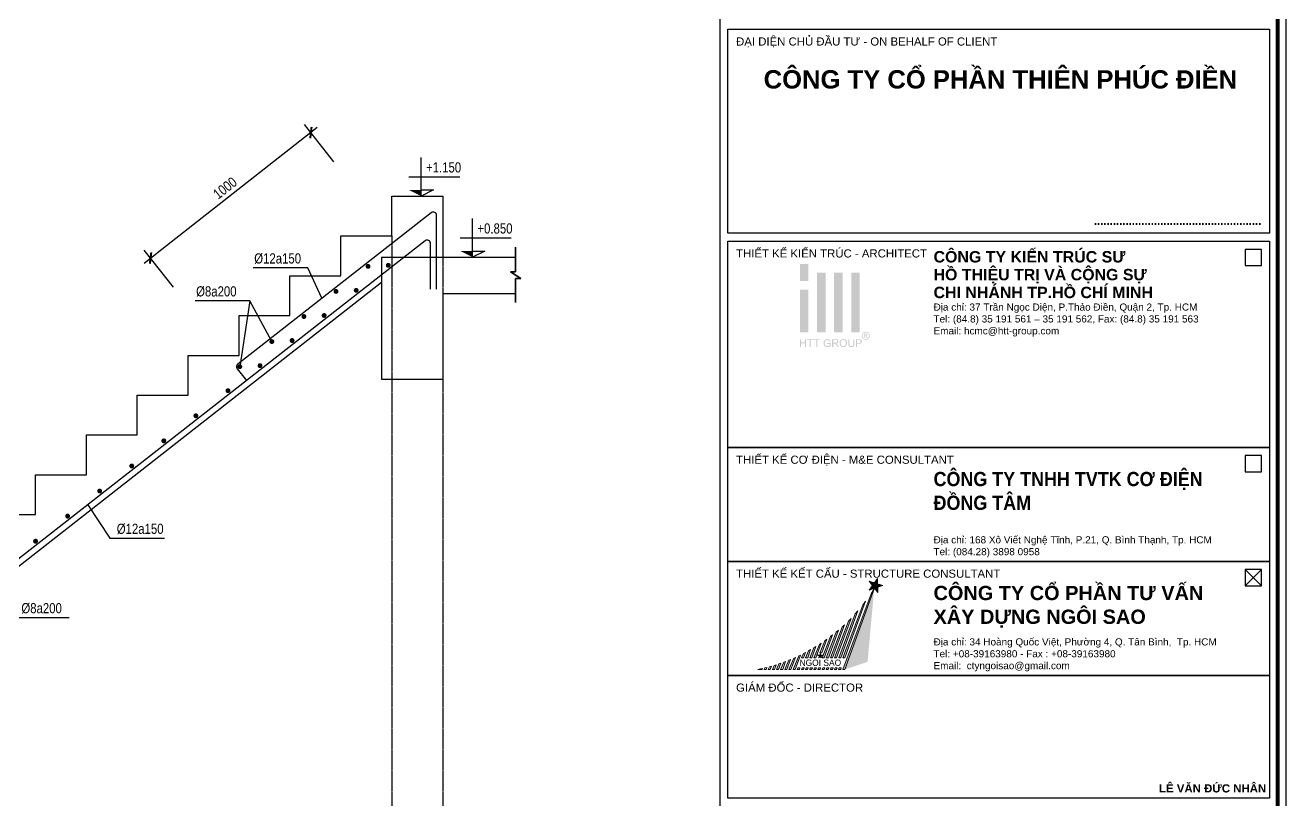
# Model space of a CAD drawing. Header units: millimetres. Extents: x 379264 to 1158416, y -283062 to 356890.
# Drawn here: x 1014050 to 1029530, y -19584 to -10068 of the extents above; entities that cross this region are included whole.
import ezdxf
from ezdxf.enums import TextEntityAlignment as Align

# ---------------------------------------------------------------- set-up
doc = ezdxf.new("R2010")
doc.units = ezdxf.units.MM
doc.linetypes.add('CENTER', pattern=[2, 1.25, -0.25, 0.25, -0.25])
doc.linetypes.add('HIDDEN', pattern=[9.525, 6.35, -3.175])
for name, color, linetype in [('01PM. TEXT A', 3, 'Continuous'), ('02PM. TEXT B', 4, 'Continuous'), ('03PM. TEXT C', 1, 'Continuous'), ('04PM. THIN', 7, 'Continuous'), ('05PM. FRAME', 4, 'Continuous'), ('08PM. SSS X', 6, 'Continuous'), ('11PM. DIM', 2, 'Continuous'), ('12PM. GRID', 8, 'CENTER'), ('BLOCK C - CHI TIET THANG 7 - 15T$0$Ky hieu Truc', 1, 'Continuous')]:
    doc.layers.add(name, color=color, linetype=linetype)
doc.layers.add('CHG_XX_Khung ten$0$A1 BORDER$0$DGIONG', color=7, linetype='Continuous', lineweight=13, true_color=0x29ffff)
doc.layers.add('CHG_XX_Khung ten$0$A1 BORDER$0$STICK', color=7, linetype='Continuous', lineweight=9, true_color=0xe60000)
doc.styles.add('[PMDC2013]STYLE', font='arial.ttf', dxfattribs={"width": 0.8})
doc.styles.add('BLOCK A - CHI TIET THANG 1$0$VNI-HelveC', font='VHELVCN_0.TTF')
doc.styles.add('BLOCK A - CHI TIET THANG 1$0$VNI-HelveCB', font='VHELVCB_0.TTF')
doc.styles.add('BLOCK C - CHI TIET THANG 7 - 15T$0$VNI-HelveC', font='VHELVCN_0.TTF')
doc.styles.add('CHG_XX_Khung ten$0$A1 BORDER$0$ARIAL', font='arial.ttf')
doc.styles.add('CHG_XX_Khung ten$0$A1 BORDER$0$Arial - Bold', font='arialbd.ttf', dxfattribs={"height": 2.5})
doc.styles.add('CHG_XX_Khung ten$0$A1 BORDER$0$Star-AvoBold', font='VAVOB_0.TTF')
doc.styles.add('CHG_XX_Khung ten$0$A1 BORDER$0$Title Block DD$0$ARIAL', font='arial.ttf')
doc.styles.add('CHG_XX_Khung ten$0$A1 BORDER$0$Title Block DD$0$Arial - Bold', font='arialbd.ttf', dxfattribs={"height": 2.5})
doc.styles.add('CHG_XX_Khung ten$0$Arial - Bold', font='arialbd.ttf')
doc.styles.add('CHG_XX_Khung ten$0$title block pccc$0$ARIAL', font='arial.ttf')
doc.dimstyles.new('20', dxfattribs={"dimtxt": 250, "dimasz": 200, "dimexe": 250, "dimexo": 0, "dimgap": 100, "dimtad": 1, "dimdec": 0, "dimlfac": 0.2, "dimzin": 0, "dimdsep": 46, "dimtxsty": '[PMDC2013]STYLE', "dimblk": 'TICK', "dimcen": 0, "dimdle": 300, "dimclrd": 2, "dimclre": 2, "dimclrt": 4, "dimadec": 0, "dimazin": 0, "dimtfac": 0.004, "dimtdec": 0, "dimtix": 1, "dimtmove": 2, "dimatfit": 3, "dimldrblk": 'TICK', "dimfxl": 1, "dimtvp": 0.8, "dimtolj": 1, "dimtzin": 0, "dimarcsym": 0})

# ---------------------------------------------------------------- blocks, each defined once
blk = doc.blocks.new('CHG_XX_Khung ten$0$A1 BORDER$0$HTT-Logo')
at = {"true_color": 0x134fb3}
h = blk.add_hatch(color=154, dxfattribs=at)
h.paths.add_polyline_path([(3, 29.1), (0, 29.1), (0, 23.1), (3, 23.1)])
h.paths.add_polyline_path([(3, 20.1), (0, 20.1), (0, 5.1), (3, 5.1)])
h.paths.add_polyline_path([(9, 26.1), (6, 26.1), (6, 5.1), (9, 5.1)])
h.paths.add_polyline_path([(15, 26.1), (12, 26.1), (12, 5.1), (15, 5.1)])
h.paths.add_polyline_path([(21, 26.1), (18, 26.1), (18, 5.1), (21, 5.1)])
h.paths.add_polyline_path([(2.12, 2.7), (1.76, 2.7), (1.76, 1.59), (0.36, 1.59), (0.36, 2.7), (0, 2.7), (0, 0), (0.36, 0), (0.36, 1.27), (1.76, 1.27), (1.76, 0), (2.12, 0)])
h.paths.add_polyline_path([(4.65, 2.7), (2.51, 2.7), (2.51, 2.38), (3.4, 2.38), (3.4, 0), (3.76, 0), (3.76, 2.38), (4.65, 2.38)])
h.paths.add_polyline_path([(6.95, 2.7), (4.81, 2.7), (4.81, 2.38), (5.7, 2.38), (5.7, 0), (6.06, 0), (6.06, 2.38), (6.95, 2.38)])
h.paths.add_polyline_path([(8.64, 1.36), (8.64, 1.41), (8.66, 1.58), (8.69, 1.75), (8.75, 1.9), (8.81, 2.03), (8.92, 2.17), (9.05, 2.28), (9.2, 2.37), (9.29, 2.39), (9.45, 2.43), (9.65, 2.44), (9.84, 2.42), (10, 2.37), (10.14, 2.29), (10.26, 2.18), (10.34, 2.03), (10.41, 1.86), (10.73, 1.95), (10.68, 2.11), (10.61, 2.26), (10.53, 2.39), (10.45, 2.47), (10.31, 2.57), (10.16, 2.65), (10.13, 2.66), (9.97, 2.71), (9.8, 2.74), (9.63, 2.75), (9.55, 2.74), (9.38, 2.73), (9.21, 2.7), (9.06, 2.65), (8.91, 2.58), (8.88, 2.56), (8.75, 2.47), (8.63, 2.36), (8.53, 2.23), (8.44, 2.07), (8.41, 1.99), (8.35, 1.84), (8.31, 1.68), (8.28, 1.51), (8.27, 1.34), (8.28, 1.26), (8.29, 1.09), (8.32, 0.92), (8.38, 0.77), (8.44, 0.62), (8.46, 0.58), (8.55, 0.44), (8.66, 0.32), (8.79, 0.21), (8.93, 0.12), (9, 0.09), (9.15, 0.03), (9.31, -0.01), (9.48, -0.04), (9.65, -0.05), (9.73, -0.04), (9.9, -0.03), (10.07, 0.01), (10.23, 0.06), (10.34, 0.11), (10.48, 0.18), (10.63, 0.27), (10.77, 0.38), (10.77, 1.38), (9.63, 1.38), (9.63, 1.06), (10.42, 1.06), (10.42, 0.56), (10.39, 0.53), (10.26, 0.45), (10.09, 0.37), (9.96, 0.32), (9.8, 0.29), (9.63, 0.28), (9.62, 0.28), (9.45, 0.29), (9.28, 0.33), (9.12, 0.4), (8.97, 0.49), (8.86, 0.61), (8.77, 0.75), (8.73, 0.85), (8.68, 1), (8.65, 1.17)])
h.paths.add_polyline_path([(13.16, 1.39), (13.28, 1.48), (13.3, 1.51), (13.39, 1.64), (13.44, 1.79), (13.46, 1.96), (13.46, 2.06), (13.42, 2.22), (13.35, 2.37), (13.31, 2.43), (13.19, 2.55), (13.05, 2.63), (13.01, 2.64), (12.87, 2.67), (12.7, 2.69), (12.5, 2.7), (11.3, 2.7), (11.3, 0), (11.66, 0), (11.66, 1.2), (12.07, 1.2), (12.11, 1.2), (12.28, 1.19), (12.44, 1.11), (12.49, 1.07), (12.62, 0.93), (12.67, 0.86), (12.77, 0.73), (12.88, 0.56), (13.23, 0), (13.68, 0), (13.21, 0.73), (13.13, 0.85), (13.03, 0.98), (12.92, 1.09), (12.86, 1.14), (12.7, 1.23), (12.86, 1.26), (13.03, 1.31)])
h.paths.add_polyline_path([(11.66, 1.51), (11.66, 2.4), (12.51, 2.4), (12.67, 2.39), (12.83, 2.35), (12.97, 2.27), (13.06, 2.13), (13.09, 1.96), (13.08, 1.87), (13.02, 1.72), (12.96, 1.64), (12.8, 1.55), (12.62, 1.52), (12.43, 1.51)], flags=16)
h.paths.add_polyline_path([(16.49, 1.43), (16.48, 1.6), (16.44, 1.77), (16.4, 1.92), (16.34, 2.07), (16.33, 2.09), (16.24, 2.23), (16.14, 2.36), (16.02, 2.47), (15.88, 2.57), (15.85, 2.59), (15.7, 2.66), (15.54, 2.71), (15.38, 2.74), (15.2, 2.75), (15.15, 2.75), (14.98, 2.73), (14.82, 2.7), (14.66, 2.64), (14.52, 2.57), (14.39, 2.48), (14.27, 2.37), (14.18, 2.26), (14.1, 2.14), (14.03, 2), (13.98, 1.84), (13.94, 1.68), (13.92, 1.5), (13.91, 1.31), (13.91, 1.29), (13.92, 1.12), (13.95, 0.96), (14, 0.8), (14.07, 0.64), (14.07, 0.62), (14.16, 0.48), (14.26, 0.35), (14.38, 0.23), (14.52, 0.14), (14.56, 0.12), (14.71, 0.04), (14.86, -0.01), (15.03, -0.04), (15.2, -0.05), (15.21, -0.05), (15.38, -0.03), (15.55, 0), (15.7, 0.05), (15.86, 0.12), (15.87, 0.13), (16.01, 0.22), (16.13, 0.33), (16.24, 0.46), (16.33, 0.61), (16.36, 0.69), (16.42, 0.84), (16.46, 1), (16.48, 1.17), (16.49, 1.35)])
h.paths.add_polyline_path([(14.28, 1.45), (14.3, 1.64), (14.34, 1.81), (14.4, 1.95), (14.47, 2.08), (14.57, 2.2), (14.73, 2.32), (14.88, 2.38), (15.04, 2.43), (15.21, 2.44), (15.38, 2.42), (15.54, 2.38), (15.69, 2.31), (15.82, 2.2), (15.93, 2.07), (16.01, 1.93), (16.04, 1.85), (16.09, 1.7), (16.12, 1.53), (16.12, 1.32), (16.11, 1.12), (16.08, 0.95), (16.03, 0.79), (15.96, 0.66), (15.86, 0.54), (15.8, 0.48), (15.67, 0.38), (15.53, 0.32), (15.37, 0.27), (15.2, 0.26), (15.12, 0.26), (14.95, 0.29), (14.8, 0.35), (14.67, 0.43), (14.54, 0.54), (14.45, 0.66), (14.37, 0.8), (14.32, 0.95), (14.29, 1.12), (14.28, 1.31)], flags=16)
h.paths.add_polyline_path([(17.31, 2.7), (16.96, 2.7), (16.96, 1.12), (16.96, 0.93), (16.98, 0.75), (17.02, 0.6), (17.06, 0.46), (17.07, 0.44), (17.15, 0.3), (17.27, 0.18), (17.4, 0.08), (17.51, 0.03), (17.67, -0.01), (17.84, -0.04), (18.02, -0.05), (18.2, -0.04), (18.37, -0.01), (18.52, 0.04), (18.66, 0.1), (18.68, 0.12), (18.81, 0.22), (18.91, 0.35), (18.99, 0.49), (19.02, 0.61), (19.06, 0.76), (19.07, 0.94), (19.08, 1.14), (19.08, 2.7), (18.72, 2.7), (18.72, 1.14), (18.72, 1.06), (18.71, 0.86), (18.68, 0.69), (18.62, 0.55), (18.55, 0.45), (18.49, 0.4), (18.36, 0.33), (18.19, 0.29), (17.99, 0.28), (17.92, 0.28), (17.75, 0.31), (17.6, 0.37), (17.46, 0.48), (17.38, 0.63), (17.34, 0.77), (17.32, 0.94), (17.31, 1.14)])
h.paths.add_polyline_path([(21.42, 1.25), (21.52, 1.34), (21.6, 1.45), (21.67, 1.59), (21.72, 1.75), (21.73, 1.92), (21.73, 1.97), (21.71, 2.13), (21.65, 2.29), (21.56, 2.44), (21.44, 2.55), (21.42, 2.56), (21.27, 2.63), (21.1, 2.67), (21.05, 2.68), (20.89, 2.7), (20.69, 2.7), (19.67, 2.7), (19.67, 0), (20.03, 0), (20.03, 1.1), (20.72, 1.1), (20.76, 1.1), (20.96, 1.11), (21.14, 1.14), (21.29, 1.19)])
h.paths.add_polyline_path([(20.03, 1.42), (20.03, 2.38), (20.72, 2.38), (20.93, 2.37), (21.06, 2.36), (21.16, 2.31), (21.28, 2.2), (21.34, 2.08), (21.37, 1.91), (21.36, 1.82), (21.31, 1.67), (21.22, 1.54), (21.09, 1.47), (20.93, 1.43), (20.73, 1.42)], flags=16)
h.paths.add_polyline_path([(23.87, 2.76), (24.01, 2.85), (24.13, 2.96), (24.24, 3.09), (24.33, 3.24), (24.35, 3.28), (24.42, 3.44), (24.47, 3.6), (24.5, 3.76), (24.51, 3.93), (24.51, 3.98), (24.49, 4.15), (24.46, 4.31), (24.4, 4.47), (24.33, 4.62), (24.29, 4.69), (24.19, 4.82), (24.08, 4.94), (23.95, 5.05), (23.81, 5.14), (23.77, 5.16), (23.61, 5.23), (23.45, 5.28), (23.29, 5.31), (23.12, 5.32), (23.08, 5.31), (22.92, 5.3), (22.76, 5.27), (22.6, 5.21), (22.44, 5.14), (22.38, 5.1), (22.24, 5.01), (22.12, 4.89), (22.01, 4.77), (21.92, 4.62), (21.89, 4.57), (21.82, 4.41), (21.77, 4.25), (21.74, 4.09), (21.73, 3.93), (21.73, 3.87), (21.75, 3.71), (21.79, 3.55), (21.84, 3.39), (21.92, 3.24), (21.95, 3.18), (22.05, 3.04), (22.16, 2.92), (22.29, 2.81), (22.43, 2.72), (22.48, 2.7), (22.64, 2.63), (22.79, 2.58), (22.96, 2.55), (23.12, 2.54), (23.18, 2.54), (23.34, 2.55), (23.5, 2.59), (23.66, 2.65), (23.82, 2.72)])
h.paths.add_polyline_path([(22.55, 2.92), (22.45, 2.98), (22.32, 3.09), (22.21, 3.21), (22.12, 3.35), (22.07, 3.44), (22.01, 3.6), (21.98, 3.76), (21.96, 3.93), (21.97, 4.03), (22, 4.19), (22.05, 4.35), (22.12, 4.51), (22.18, 4.61), (22.29, 4.73), (22.41, 4.85), (22.56, 4.94), (22.64, 4.98), (22.8, 5.04), (22.96, 5.07), (23.12, 5.09), (23.21, 5.08), (23.37, 5.06), (23.53, 5.01), (23.69, 4.94), (23.79, 4.88), (23.92, 4.77), (24.03, 4.65), (24.13, 4.51), (24.17, 4.41), (24.23, 4.25), (24.27, 4.09), (24.28, 3.93), (24.28, 3.83), (24.25, 3.67), (24.2, 3.51), (24.13, 3.35), (24.07, 3.25), (23.96, 3.13), (23.84, 3.01), (23.7, 2.92), (23.61, 2.87), (23.45, 2.81), (23.29, 2.78), (23.12, 2.77), (23.02, 2.77), (22.86, 2.8), (22.7, 2.85)], flags=16)
h.paths.add_polyline_path([(22.51, 3.16), (22.51, 4.65), (23.03, 4.65), (23.23, 4.64), (23.4, 4.62), (23.55, 4.52), (23.6, 4.47), (23.66, 4.31), (23.67, 4.25), (23.64, 4.09), (23.55, 3.96), (23.42, 3.87), (23.24, 3.82), (23.37, 3.75), (23.46, 3.64), (23.57, 3.47), (23.77, 3.16), (23.47, 3.16), (23.34, 3.39), (23.23, 3.58), (23.14, 3.7), (23.09, 3.74), (22.94, 3.79), (22.9, 3.79), (22.76, 3.79), (22.76, 3.16)], flags=0)
h.paths.add_polyline_path([(22.76, 4), (22.76, 4.45), (23.03, 4.45), (23.13, 4.45), (23.27, 4.42), (23.37, 4.35), (23.41, 4.21), (23.33, 4.06), (23.24, 4.02), (23.05, 4)], flags=0)
blk = doc.blocks.new('CHG_XX_Khung ten')
at = {"layer": 'CHG_XX_Khung ten$0$A1 BORDER$0$DGIONG'}
h = blk.add_hatch(color=256, dxfattribs=at)
h.paths.add_polyline_path([(724.94, 283.19), (724.15, 281.97), (717.19, 263.38), (717.7, 263.38)])
h.paths.add_polyline_path([(722.81, 280.17), (722.1, 279.22), (717.21, 266.21), (717.72, 266.21)], flags=17)
h.paths.add_polyline_path([(720.93, 277.8), (720.27, 277.04), (716.19, 266.22), (716.7, 266.22)])
h.paths.add_polyline_path([(719.23, 275.93), (718.6, 275.29), (715.18, 266.22), (715.69, 266.22)])
h.paths.add_polyline_path([(717.65, 274.38), (717.03, 273.81), (714.16, 266.22), (714.67, 266.22)])
h.paths.add_polyline_path([(716.14, 273.03), (715.61, 272.59), (713.15, 266.22), (713.66, 266.22)])
h.paths.add_polyline_path([(714.69, 271.86), (714.17, 271.45), (712.13, 266.23), (712.64, 266.23)])
h.paths.add_polyline_path([(713.29, 270.81), (712.76, 270.43), (711.57, 267.46), (712.07, 267.47)])
h.paths.add_polyline_path([(710.1, 266.23), (710.61, 266.24), (711.93, 269.87), (711.48, 269.56)])
h.paths.add_polyline_path([(710.61, 269.02), (710.13, 268.73), (709.08, 266.24), (709.59, 266.24)])
h.paths.add_polyline_path([(709.31, 268.26), (708.82, 267.97), (708.07, 266.24), (708.58, 266.24)])
h.paths.add_polyline_path([(708.04, 267.56), (707.54, 267.3), (707.05, 266.25), (707.56, 266.25)])
h.paths.add_polyline_path([(716.84, 263.8), (716.33, 263.8), (716.18, 263.38), (716.69, 263.38)])
h.paths.add_polyline_path([(715.67, 263.39), (715.82, 263.8), (715.32, 263.8), (715.16, 263.39)])
h.paths.add_polyline_path([(714.15, 263.39), (714.65, 263.39), (714.8, 263.8), (714.3, 263.8)])
h.paths.add_polyline_path([(713.13, 263.39), (713.64, 263.4), (713.79, 263.81), (713.28, 263.81)])
h.paths.add_polyline_path([(712.77, 263.81), (712.27, 263.81), (712.11, 263.39), (712.62, 263.4)])
h.paths.add_polyline_path([(711.25, 263.81), (711.1, 263.4), (711.61, 263.4), (711.76, 263.81)])
h.paths.add_polyline_path([(710.59, 263.4), (710.74, 263.82), (710.24, 263.82), (710.08, 263.4)])
h.paths.add_polyline_path([(709.73, 263.82), (709.22, 263.82), (709.07, 263.41), (709.57, 263.41)])
h.paths.add_polyline_path([(708.71, 263.82), (708.21, 263.82), (708.05, 263.41), (708.56, 263.41)])
h.paths.add_polyline_path([(707.54, 263.41), (707.69, 263.83), (707.19, 263.83), (707.03, 263.41)])
h.paths.add_polyline_path([(706.68, 263.83), (706.17, 263.83), (706.02, 263.42), (706.53, 263.42)])
h.paths.add_polyline_path([(705, 263.42), (705.51, 263.42), (706.79, 266.93), (706.4, 266.74)])
h.paths.add_polyline_path([(703.97, 263.37), (704.48, 263.37), (705.57, 266.36), (705.14, 266.17)])
h.paths.add_polyline_path([(704.36, 265.84), (703.91, 265.65), (702.96, 263.38), (703.46, 263.38)])
h.paths.add_polyline_path([(703.17, 265.37), (702.69, 265.19), (701.94, 263.38), (702.45, 263.38)])
h.paths.add_polyline_path([(702, 264.94), (701.5, 264.77), (700.92, 263.38), (701.43, 263.38)])
h.paths.add_polyline_path([(700.84, 264.56), (700.33, 264.4), (699.91, 263.39), (700.42, 263.39)])
h.paths.add_polyline_path([(699.7, 264.21), (699.18, 264.06), (698.89, 263.39), (699.4, 263.39)])
h.paths.add_polyline_path([(698.57, 263.9), (698.04, 263.77), (697.87, 263.38), (698.38, 263.39)])
h.paths.add_polyline_path([(697.37, 263.39), (697.45, 263.63), (696.91, 263.51), (696.35, 263.38)])
blk.add_hatch(color=256, dxfattribs=at).paths.add_polyline_path([(724.92, 283.21), (717.68, 263.38), (723.28, 265.27)])
at = {"layer": 'CHG_XX_Khung ten$0$A1 BORDER$0$STICK'}
for points in [[(723.71, 282.88), (725.74, 285.75), (725.8, 282.26), (723.67, 285.06), (727.02, 284.03)], [(725.76, 284.41), (724.96, 284.66), (724.49, 283.98), (724.99, 283.32), (725.77, 283.6)], [(711.25, 266.22), (711.64, 267.39), (712.01, 266.22), (711.02, 266.95), (712.24, 266.93)], [(711.87, 266.67), (711.78, 266.94), (711.49, 266.94), (711.4, 266.67), (711.63, 266.5)]]:
    blk.add_hatch(color=256, dxfattribs=at).paths.add_polyline_path(points)
for p, q in [((687, 577), (687, 17)), ((816, 283.93), (820, 287.93)), ((820, 283.93), (816, 287.93))]:
    blk.add_line(p, q)
for points in [[(15, 579), (826, 579), (826, 15), (15, 15)], [(816, 362.62), (820, 362.62), (820, 366.62), (816, 366.62)], [(816, 311.93), (820, 311.93), (820, 315.93), (816, 315.93)], [(816, 283.93), (820, 283.93), (820, 287.93), (816, 287.93)]]:
    blk.add_lwpolyline(points, close=True)
at = {"color": 4, "linetype": 'Continuous', "const_width": 1}
blk.add_lwpolyline([(17, 577), (824, 577), (824, 17), (17, 17)], close=True, dxfattribs=at)
at = {"linetype": 'Continuous'}
for points in [[(689, 368.62), (822, 368.62), (822, 317.93), (689, 317.93)], [(689, 317.93), (822, 317.93), (822, 289.93), (689, 289.93)], [(689, 289.93), (822, 289.93), (822, 261.93), (689, 261.93)]]:
    blk.add_lwpolyline(points, close=True, dxfattribs=at)
at = {"color": 9, "linetype": 'Continuous'}
blk.add_lwpolyline([(689, 261.93), (822, 261.93), (822, 231.73), (689, 231.73)], close=True, dxfattribs=at)
at = {"layer": 'CHG_XX_Khung ten$0$A1 BORDER$0$DGIONG'}
for points in [[(724.94, 283.19), (717.7, 263.38), (717.19, 263.38), (724.15, 281.97), (724.94, 283.19)], [(722.81, 280.17), (717.72, 266.21), (717.21, 266.21), (722.1, 279.22), (722.81, 280.17)], [(719.23, 275.93), (715.69, 266.22), (715.18, 266.22), (718.6, 275.29), (719.23, 275.93)], [(720.93, 277.8), (716.7, 266.22), (716.19, 266.22), (720.27, 277.04), (720.93, 277.8)], [(716.14, 273.03), (713.66, 266.22), (713.15, 266.22), (715.61, 272.59), (716.14, 273.03)], [(717.65, 274.38), (714.67, 266.22), (714.16, 266.22), (717.03, 273.81), (717.65, 274.38)], [(711.93, 269.87), (710.61, 266.24), (710.1, 266.23), (711.48, 269.56), (711.93, 269.87)], [(713.29, 270.81), (712.07, 267.47), (711.57, 267.46), (712.76, 270.43), (713.29, 270.81)], [(714.69, 271.86), (712.64, 266.23), (712.13, 266.23), (714.17, 271.45), (714.69, 271.86)], [(705.57, 266.36), (704.48, 263.37), (703.97, 263.37), (705.14, 266.17), (705.57, 266.36)], [(706.79, 266.93), (705.51, 263.42), (705, 263.42), (706.4, 266.74), (706.79, 266.93)], [(708.04, 267.56), (707.56, 266.25), (707.05, 266.25), (707.54, 267.3), (708.04, 267.56)], [(709.31, 268.26), (708.58, 266.24), (708.07, 266.24), (708.82, 267.97), (709.31, 268.26)], [(710.61, 269.02), (709.59, 266.24), (709.08, 266.24), (710.13, 268.73), (710.61, 269.02)], [(697.45, 263.63), (697.37, 263.39), (696.35, 263.38), (696.91, 263.51), (697.45, 263.63)], [(698.57, 263.9), (698.38, 263.39), (697.87, 263.38), (698.04, 263.77), (698.57, 263.9)], [(699.7, 264.21), (699.4, 263.39), (698.89, 263.39), (699.18, 264.06), (699.7, 264.21)], [(700.84, 264.56), (700.42, 263.39), (699.91, 263.39), (700.33, 264.4), (700.84, 264.56)], [(702, 264.94), (701.43, 263.38), (700.92, 263.38), (701.5, 264.77), (702, 264.94)], [(703.17, 265.37), (702.45, 263.38), (701.94, 263.38), (702.69, 265.19), (703.17, 265.37)], [(704.36, 265.84), (703.46, 263.38), (702.96, 263.38), (703.91, 265.65), (704.36, 265.84)]]:
    blk.add_lwpolyline(points, dxfattribs=at)
for points in [[(706.53, 263.42), (706.68, 263.83), (706.17, 263.83), (706.02, 263.42)], [(707.54, 263.41), (707.69, 263.83), (707.19, 263.83), (707.03, 263.41)], [(708.56, 263.41), (708.71, 263.82), (708.21, 263.82), (708.05, 263.41)], [(709.57, 263.41), (709.73, 263.82), (709.22, 263.82), (709.07, 263.41)], [(710.59, 263.4), (710.74, 263.82), (710.24, 263.82), (710.08, 263.4)], [(711.61, 263.4), (711.76, 263.81), (711.25, 263.81), (711.1, 263.4)], [(712.62, 263.4), (712.77, 263.81), (712.27, 263.81), (712.11, 263.39)], [(713.64, 263.4), (713.79, 263.81), (713.28, 263.81), (713.13, 263.39)], [(714.65, 263.39), (714.8, 263.8), (714.3, 263.8), (714.15, 263.39)], [(715.67, 263.39), (715.82, 263.8), (715.32, 263.8), (715.16, 263.39)], [(716.69, 263.38), (716.84, 263.8), (716.33, 263.8), (716.18, 263.38)]]:
    blk.add_lwpolyline(points, close=True, dxfattribs=at)
at = {"layer": 'CHG_XX_Khung ten$0$A1 BORDER$0$STICK'}
for p, q in [((723.67, 285.06), (727.02, 284.03)), ((725.8, 282.26), (723.67, 285.06)), ((723.71, 282.88), (725.74, 285.75)), ((725.74, 285.75), (725.8, 282.26)), ((727.02, 284.03), (723.71, 282.88)), ((711.02, 266.95), (712.24, 266.93)), ((712.01, 266.22), (711.02, 266.95)), ((712.24, 266.93), (711.25, 266.22)), ((711.64, 267.39), (712.01, 266.22))]:
    blk.add_line(p, q, dxfattribs=at)
at = {"xscale": 0.7, "yscale": 0.7, "zscale": 0.7}
blk.add_blockref('CHG_XX_Khung ten$0$A1 BORDER$0$HTT-Logo', (706.68, 342.64), dxfattribs=at)
for s, style, p in [('ĐẠI DIỆN CHỦ ĐẦU TƯ - ON BEHALF OF CLIENT ', 'CHG_XX_Khung ten$0$A1 BORDER$0$Title Block DD$0$ARIAL', (691, 417.69)), ('THIẾT KẾ KIẾN TRÚC - ARCHITECT', 'CHG_XX_Khung ten$0$A1 BORDER$0$ARIAL', (691, 365.62)), ('THIẾT KẾ CƠ ĐIỆN - M&E CONSULTANT', 'CHG_XX_Khung ten$0$A1 BORDER$0$ARIAL', (691, 314.93)), ('THIẾT KẾ KẾT CẤU - STRUCTURE CONSULTANT', 'CHG_XX_Khung ten$0$A1 BORDER$0$ARIAL', (691, 286.93)), ('GIÁM ĐỐC - DIRECTOR', 'CHG_XX_Khung ten$0$title block pccc$0$ARIAL', (691, 258.93))]:
    blk.add_text(s, height=2, dxfattribs=dict(style=style)).set_placement(p, align=Align.MIDDLE_LEFT)
for s, height, style, p in [('.....................................................', 2, 'CHG_XX_Khung ten$0$A1 BORDER$0$Title Block DD$0$Arial - Bold', (820, 373.62)), ('LÊ VĂN ĐỨC NHÂN', 2.0073, 'CHG_XX_Khung ten$0$Arial - Bold', (821.19, 234.17))]:
    blk.add_text(s, height=height, dxfattribs=dict(style=style)).set_placement(p, align=Align.MIDDLE_RIGHT)
at = {"ltscale": 10, "insert": (739.49, 366.19), "char_height": 2.8, "width": 76.248, "attachment_point": 1, "line_spacing_factor": 0.938532, "style": 'CHG_XX_Khung ten$0$A1 BORDER$0$Arial - Bold'}
blk.add_mtext('CÔNG TY KIẾN TRÚC SƯ\\PHỒ THIỆU TRỊ VÀ CỘNG SỰ\\PCHI NHÁNH TP.HỒ CHÍ MINH', dxfattribs=at)
at = {"ltscale": 10}
for s, insert, char_height, width, attachment_point, style in [('Địa chỉ: 37 Trần Ngọc Diện, P.Thảo Điền, Quận 2, Tp. HCM\\PTel: (84.8) 35 191 561 – 35 191 562, Fax: (84.8) 35 191 563\\PEmail: hcmc@htt-group.com', (739.49, 345.2), 1.75, 83.001, 7, 'CHG_XX_Khung ten$0$A1 BORDER$0$ARIAL'), ('{\\W0.9;CÔNG TY TNHH TVTK CƠ ĐIỆN \\PĐỒNG TÂM}', (739.49, 311.93), 3.5, 76.248, 1, 'CHG_XX_Khung ten$0$A1 BORDER$0$Arial - Bold'), ('\\pt8.75;Địa chỉ: 168 Xô Viết Nghệ Tĩnh, P.21, Q. Bình Thạnh, Tp. HCM \\P\\ptz;Tel: (084.28) 3898 0958', (739.49, 290.93), 1.75, 83.001, 7, 'CHG_XX_Khung ten$0$A1 BORDER$0$ARIAL'), ('CÔNG TY CỔ PHẦN TƯ VẤN \\PXÂY DỰNG NGÔI SAO', (739.49, 283.93), 3.5, 76.248, 1, 'CHG_XX_Khung ten$0$A1 BORDER$0$Arial - Bold'), ('Địa chỉ: 34 Hoàng Quốc Việt, Phường 4, Q. Tân Bình,  Tp. HCM\\PTel: +08-39163980 - Fax : +08-39163980 \\PEmail:  ctyngoisao@gmail.com', (739.49, 262.93), 1.75, 83.001, 7, 'CHG_XX_Khung ten$0$A1 BORDER$0$ARIAL')]:
    blk.add_mtext(s, dxfattribs=dict(at, insert=insert, char_height=char_height, width=width, attachment_point=attachment_point, style=style))
at = {"layer": 'CHG_XX_Khung ten$0$A1 BORDER$0$STICK', "style": 'CHG_XX_Khung ten$0$A1 BORDER$0$Star-AvoBold', "width": 1}
blk.add_text('NGOI SAO', height=1.547, dxfattribs=at).set_placement((706.57, 264.27))
at = {"ltscale": 10, "insert": (755.91, 410.64), "char_height": 4.5, "width": 121.2929, "attachment_point": 2, "style": 'CHG_XX_Khung ten$0$A1 BORDER$0$Title Block DD$0$Arial - Bold', "bg_fill": 2}
blk.add_mtext('CÔNG TY CỔ PHẦN THIÊN PHÚC ĐIỀN', dxfattribs=at)
at = {"linetype": 'Continuous'}
blk.add_lwpolyline([(689, 420.69), (822, 420.69), (822, 370.62), (689, 370.62)], close=True, dxfattribs=at)
blk = doc.blocks.new('TICK')
at = {"color": 0, "linetype": 'ByBlock'}
blk.add_line((1, 0), (-1, 0), dxfattribs=at)
at = {"color": 7, "linetype": 'ByBlock', "const_width": 0.25}
blk.add_lwpolyline([(-0.5, -0.5), (0.5, 0.5)], dxfattribs=at)
blk = doc.blocks.new('*D1107')
at = {"layer": '11PM. DIM', "color": 2, "lineweight": -2, "ltscale": 0.3, "transparency": 16777216}
for p, q in [((-8125, 915), (-8125, -250)), ((9375, 915), (9375, -250)), ((-7925, 0), (9175, 0))]:
    blk.add_line(p, q, dxfattribs=at)
at = {"layer": 'Defpoints', "color": 0, "ltscale": 0.3, "transparency": 16777216}
for p in [(-8125, 915), (9375, 915), (9375, 0)]:
    blk.add_point(p, dxfattribs=at)
at = {"layer": '11PM. DIM', "color": 2, "lineweight": -2, "ltscale": 0.3, "transparency": 16777216, "xscale": 200, "yscale": 200, "zscale": 200, "rotation": 180}
blk.add_blockref('TICK', (-8125, 0), dxfattribs=at)
at = {"layer": '11PM. DIM', "color": 2, "lineweight": -2, "ltscale": 0.3, "transparency": 16777216, "xscale": 200, "yscale": 200, "zscale": 200}
blk.add_blockref('TICK', (9375, 0), dxfattribs=at)
at = {"layer": '11PM. DIM', "color": 4, "ltscale": 0.3, "transparency": 16777216, "insert": (625, 228), "char_height": 250, "attachment_point": 5, "style": '[PMDC2013]STYLE'}
blk.add_mtext('\\A1;250 x 14 = 3500', dxfattribs=at)
blk = doc.blocks.new('*D1108')
at = {"layer": '11PM. DIM', "color": 2, "lineweight": -2, "ltscale": 0.3, "transparency": 16777216}
for p, q in [((-14125, 915), (-14125, -250)), ((-8125, 915), (-8125, -250)), ((-8325, 0), (-13925, 0))]:
    blk.add_line(p, q, dxfattribs=at)
at = {"layer": 'Defpoints', "color": 0, "ltscale": 0.3, "transparency": 16777216}
for p in [(-14125, 915), (-8125, 915), (-14125, 0)]:
    blk.add_point(p, dxfattribs=at)
at = {"layer": '11PM. DIM', "color": 2, "lineweight": -2, "ltscale": 0.3, "transparency": 16777216, "xscale": 200, "yscale": 200, "zscale": 200, "rotation": 180}
blk.add_blockref('TICK', (-14125, 0), dxfattribs=at)
at = {"layer": '11PM. DIM', "color": 2, "lineweight": -2, "ltscale": 0.3, "transparency": 16777216, "xscale": 200, "yscale": 200, "zscale": 200}
blk.add_blockref('TICK', (-8125, 0), dxfattribs=at)
at = {"layer": '11PM. DIM', "color": 4, "ltscale": 0.3, "transparency": 16777216, "insert": (-11125, 228), "char_height": 250, "attachment_point": 5, "style": '[PMDC2013]STYLE'}
blk.add_mtext('\\A1;1200', dxfattribs=at)
blk = doc.blocks.new('*D1109')
at = {"layer": '11PM. DIM', "color": 2, "lineweight": -2, "ltscale": 0.3, "transparency": 16777216}
for p, q in [((-5610, 7401), (-6328, 8318)), ((-6332, 7998), (-9954, 5163)), ((-9548, 4319), (-10266, 5237))]:
    blk.add_line(p, q, dxfattribs=at)
at = {"layer": 'Defpoints', "color": 0, "ltscale": 0.3, "transparency": 16777216}
for p in [(-5610, 7401), (-10112, 5040), (-9548, 4319)]:
    blk.add_point(p, dxfattribs=at)
at = {"layer": '11PM. DIM', "color": 2, "lineweight": -2, "ltscale": 0.3, "transparency": 16777216, "xscale": 200, "yscale": 200, "zscale": 200}
for p, rotation in [((-6174, 8121), 38.04704252645917), ((-10112, 5040), 218.0470425264591)]:
    blk.add_blockref('TICK', p, dxfattribs=dict(at, rotation=rotation))
at = {"layer": '11PM. DIM', "color": 4, "ltscale": 0.3, "transparency": 16777216, "insert": (-8283, 6760), "char_height": 250, "attachment_point": 5, "rotation": 38.047, "style": '[PMDC2013]STYLE'}
blk.add_mtext('\\A1;1000', dxfattribs=at)
blk = doc.blocks.new('*D1110')
at = {"layer": '11PM. DIM', "color": 2, "lineweight": -2, "ltscale": 0.3, "transparency": 16777216}
for p, q in [((7953, 18014), (7235, 18932)), ((7231, 18612), (3609, 15776)), ((4015, 14933), (3297, 15850))]:
    blk.add_line(p, q, dxfattribs=at)
at = {"layer": 'Defpoints', "color": 0, "ltscale": 0.3, "transparency": 16777216}
for p in [(7953, 18014), (3451, 15653), (4015, 14933)]:
    blk.add_point(p, dxfattribs=at)
at = {"layer": '11PM. DIM', "color": 2, "lineweight": -2, "ltscale": 0.3, "transparency": 16777216, "xscale": 200, "yscale": 200, "zscale": 200}
for p, rotation in [((7389, 18735), 38.04704252645917), ((3451, 15653), 218.0470425264591)]:
    blk.add_blockref('TICK', p, dxfattribs=dict(at, rotation=rotation))
at = {"layer": '11PM. DIM', "color": 4, "ltscale": 0.3, "transparency": 16777216, "insert": (5280, 17373), "char_height": 250, "attachment_point": 5, "rotation": 38.047, "style": '[PMDC2013]STYLE'}
blk.add_mtext('\\A1;1000', dxfattribs=at)
blk = doc.blocks.new('*U809')
at = {"const_width": 60}
for points in [[(-4970, 0, -1), (-5030, 0, -1)], [(-3970, 0, -1), (-4030, 0, -1)], [(-2970, 0, -1), (-3030, 0, -1)], [(-1970, 0, -1), (-2030, 0, -1)], [(-970, 0, -1), (-1030, 0, -1)], [(30, 0, -1), (-30, 0, -1)]]:
    blk.add_lwpolyline(points, format="xyb", close=True, dxfattribs=at)
blk = doc.blocks.new('*U682')
at = {"const_width": 60}
for points in [[(-5970, 0, -1), (-6030, 0, -1)], [(-4970, 0, -1), (-5030, 0, -1)], [(-3970, 0, -1), (-4030, 0, -1)], [(-2970, 0, -1), (-3030, 0, -1)], [(-1970, 0, -1), (-2030, 0, -1)], [(-970, 0, -1), (-1030, 0, -1)], [(30, 0, -1), (-30, 0, -1)]]:
    blk.add_lwpolyline(points, format="xyb", close=True, dxfattribs=at)
blk = doc.blocks.new('*U1117')
at = {"const_width": 60}
for points in [[(-20970, 0, -1), (-21030, 0, -1)], [(-19970, 0, -1), (-20030, 0, -1)], [(-18970, 0, -1), (-19030, 0, -1)], [(-17970, 0, -1), (-18030, 0, -1)], [(-16970, 0, -1), (-17030, 0, -1)], [(-15970, 0, -1), (-16030, 0, -1)], [(-14970, 0, -1), (-15030, 0, -1)], [(-13970, 0, -1), (-14030, 0, -1)], [(-12970, 0, -1), (-13030, 0, -1)], [(-11970, 0, -1), (-12030, 0, -1)], [(-10970, 0, -1), (-11030, 0, -1)], [(-9970, 0, -1), (-10030, 0, -1)], [(-8970, 0, -1), (-9030, 0, -1)], [(-7970, 0, -1), (-8030, 0, -1)], [(-6970, 0, -1), (-7030, 0, -1)], [(-5970, 0, -1), (-6030, 0, -1)], [(-4970, 0, -1), (-5030, 0, -1)], [(-3970, 0, -1), (-4030, 0, -1)], [(-2970, 0, -1), (-3030, 0, -1)], [(-1970, 0, -1), (-2030, 0, -1)], [(-970, 0, -1), (-1030, 0, -1)], [(30, 0, -1), (-30, 0, -1)]]:
    blk.add_lwpolyline(points, format="xyb", close=True, dxfattribs=at)
blk = doc.blocks.new('*U1118')
at = {"const_width": 60}
for points in [[(-4970, 0, -1), (-5030, 0, -1)], [(-3970, 0, -1), (-4030, 0, -1)], [(-2970, 0, -1), (-3030, 0, -1)], [(-1970, 0, -1), (-2030, 0, -1)], [(-970, 0, -1), (-1030, 0, -1)], [(30, 0, -1), (-30, 0, -1)]]:
    blk.add_lwpolyline(points, format="xyb", close=True, dxfattribs=at)
blk = doc.blocks.new('*U1119')
at = {"const_width": 60}
for points in [[(-3970, 0, -1), (-4030, 0, -1)], [(-2970, 0, -1), (-3030, 0, -1)], [(-1970, 0, -1), (-2030, 0, -1)], [(-970, 0, -1), (-1030, 0, -1)], [(30, 0, -1), (-30, 0, -1)]]:
    blk.add_lwpolyline(points, format="xyb", close=True, dxfattribs=at)
blk = doc.blocks.new('*D1104')
at = {"layer": '11PM. DIM', "color": 2, "lineweight": -2, "ltscale": 0.3, "transparency": 16777216}
for p, q in [((-14391, 2501), (-15341, 2501)), ((-15091, 1951), (-15091, 2301)), ((-14391, 1751), (-15341, 1751))]:
    blk.add_line(p, q, dxfattribs=at)
at = {"layer": 'Defpoints', "color": 0, "ltscale": 0.3, "transparency": 16777216}
for p in [(-15091, 2501), (-14391, 2501), (-14391, 1751)]:
    blk.add_point(p, dxfattribs=at)
at = {"layer": '11PM. DIM', "color": 2, "lineweight": -2, "ltscale": 0.3, "transparency": 16777216, "xscale": 200, "yscale": 200, "zscale": 200}
for p, rotation in [((-15091, 2501), 90), ((-15091, 1751), 270)]:
    blk.add_blockref('TICK', p, dxfattribs=dict(at, rotation=rotation))
at = {"layer": '11PM. DIM', "color": 4, "ltscale": 0.3, "transparency": 16777216, "insert": (-15318, 2126), "char_height": 250, "attachment_point": 5, "rotation": 90, "style": '[PMDC2013]STYLE'}
blk.add_mtext('\\A1;150', dxfattribs=at)
blk = doc.blocks.new('*U1115')
at = {"layer": '04PM. THIN'}
for p, q in [((0, 0), (0, 950)), ((-300, 475), (950, 475)), ((0, 150), (300, 150)), ((300, 150), (0, 0))]:
    blk.add_line(p, q, dxfattribs=at)
at = {"layer": '04PM. THIN', "linetype": 'ByBlock'}
blk.add_line((-475, 0), (475, 0), dxfattribs=at)
at = {"layer": '04PM. THIN'}
blk.add_solid([(0, 0), (0, 150), (-300, 150)], dxfattribs=at)
blk = doc.blocks.new('*D1105')
at = {"layer": '11PM. DIM', "color": 2, "lineweight": -2, "ltscale": 0.3, "transparency": 16777216}
for p, q in [((-1875, 7392), (-2623, 6807)), ((-2087, 6528), (-2303, 6804)), ((-1413, 6802), (-2161, 6216))]:
    blk.add_line(p, q, dxfattribs=at)
at = {"layer": 'Defpoints', "color": 0, "ltscale": 0.3, "transparency": 16777216}
for p in [(-1875, 7392), (-2426, 6961), (-1413, 6802)]:
    blk.add_point(p, dxfattribs=at)
at = {"layer": '11PM. DIM', "color": 2, "lineweight": -2, "ltscale": 0.3, "transparency": 16777216, "xscale": 200, "yscale": 200, "zscale": 200}
for p, rotation in [((-2426, 6961), 128.047042531141), ((-1964, 6370), 308.047042531141)]:
    blk.add_blockref('TICK', p, dxfattribs=dict(at, rotation=rotation))
at = {"layer": '11PM. DIM', "color": 4, "ltscale": 0.3, "transparency": 16777216, "insert": (-1482, 6227), "char_height": 250, "attachment_point": 5, "rotation": 308.047, "style": '[PMDC2013]STYLE'}
blk.add_mtext('\\A1;150', dxfattribs=at)
blk = doc.blocks.new('BLOCK A - CHI TIET THANG 1$0$HTT-Title')
at = {"lineweight": -2}
blk.add_line((6, 0), (11, 0), dxfattribs=at)
at = {"linetype": 'ByBlock', "lineweight": -2}
blk.add_circle((0, 0), 6, dxfattribs=at)
at = {"linetype": 'ByBlock', "lineweight": -2, "style": 'BLOCK A - CHI TIET THANG 1$0$VNI-HelveCB'}
blk.add_attdef('DWG.NAME', text='', height=5, dxfattribs=at).set_placement((11, 0), align=Align.BOTTOM_LEFT)
blk.add_attdef('NUMBER', text='', height=5, dxfattribs=at).set_placement((0, 0), align=Align.MIDDLE_CENTER)
at = {"linetype": 'ByBlock', "lineweight": -2, "style": 'BLOCK A - CHI TIET THANG 1$0$VNI-HelveC'}
blk.add_attdef('SCALE', text='', height=2, dxfattribs=at).set_placement((11.32, -1.41), align=Align.TOP_LEFT)
blk = doc.blocks.new('BLOCK C - CHI TIET THANG 7 - 15T$0$HTT-Grid')
at = {"layer": '05PM. FRAME', "linetype": 'ByBlock', "lineweight": -2}
blk.add_line((0, -2.5), (0, 0), dxfattribs=at)
blk.add_circle((0, -8.5), 6, dxfattribs=at)
at = {"layer": '03PM. TEXT C', "linetype": 'ByBlock', "lineweight": -2, "style": 'BLOCK C - CHI TIET THANG 7 - 15T$0$VNI-HelveC'}
blk.add_attdef('GRID', text='', height=5, dxfattribs=at).set_placement((0, -8.5), align=Align.MIDDLE)
blk = doc.blocks.new('*D1106')
at = {"layer": '11PM. DIM', "color": 2, "lineweight": -2, "ltscale": 0.3, "transparency": 16777216}
for p, q in [((9375, 915), (9375, -250)), ((10625, 915), (10625, -250)), ((10425, 0), (9575, 0))]:
    blk.add_line(p, q, dxfattribs=at)
at = {"layer": 'Defpoints', "color": 0, "ltscale": 0.3, "transparency": 16777216}
for p in [(9375, 915), (10625, 915), (9375, 0)]:
    blk.add_point(p, dxfattribs=at)
at = {"layer": '11PM. DIM', "color": 2, "lineweight": -2, "ltscale": 0.3, "transparency": 16777216, "xscale": 200, "yscale": 200, "zscale": 200, "rotation": 180}
blk.add_blockref('TICK', (9375, 0), dxfattribs=at)
at = {"layer": '11PM. DIM', "color": 2, "lineweight": -2, "ltscale": 0.3, "transparency": 16777216, "xscale": 200, "yscale": 200, "zscale": 200}
blk.add_blockref('TICK', (10625, 0), dxfattribs=at)
at = {"layer": '11PM. DIM', "color": 4, "ltscale": 0.3, "transparency": 16777216, "insert": (10000, 228), "char_height": 250, "attachment_point": 5, "style": '[PMDC2013]STYLE'}
blk.add_mtext('\\A1;250', dxfattribs=at)
blk = doc.blocks.new('A$C71DF0E0B')
at = {"layer": '04PM. THIN'}
for p, q in [((5887, 14604.3), (5642.2, 12983.4)), ((108, 6819.6), (-102.3, 8021.5)), ((-5174.6, 5840), (-4896.2, 4735.9)), ((-11915, 2396.1), (-10915, 1856.1)), ((-10915, 2396.1), (-11915, 1856.1))]:
    blk.add_line(p, q, dxfattribs=at)
at = {"layer": '04PM. THIN', "ltscale": 0.25}
blk.add_lwpolyline([(12413.5, 14562.3), (12413.5, 14562.3), (12413.5, 15151.1), (12540.8, 15152), (12290.1, 15311.7), (12413.5, 15311.7), (12413.5, 15918.2), (12413.5, 15918.2), (12413.5, 15311.5), (12290.1, 15311.7), (12540.8, 15152), (12413.5, 15151.6)], close=True, dxfattribs=at)
at = {"layer": '04PM. THIN', "flags": 128}
for points in [[(7659.1, 14663.4), (7314.6, 15413.6), (5973.2, 15413.6)], [(6429.7, 13599.7), (5887, 14604.3), (4545.6, 14604.3)], [(1908.4, 9591.4), (2450.5, 8770.1), (3791.9, 8770.1)], [(-936.9, 7470.6), (108, 6819.6), (1449.4, 6819.6)], [(-4108.7, 5352.2), (-5174.6, 5840), (-6515.9, 5840)], [(-6062.6, 3924.7), (-6407.1, 4674.9), (-7748.5, 4674.9)], [(-11415, 2126.1), (-11415, 3176.1), (-12756.4, 3176.1)], [(-9415, 2326.1), (-9415, 3176.1), (-10756.4, 3176.1)], [(-10399.1, 1926.1), (-10679.9, 1076.1), (-12021.3, 1076.1)]]:
    blk.add_lwpolyline(points, dxfattribs=at)
at = {"layer": '05PM. FRAME', "ltscale": 0.25}
for p, q in [((9375, 16196.8), (9375, 17175)), ((9375, 17175), (10625, 17175)), ((10625, 17175), (10625, 15675)), ((8125, 15218.5), (8125, 16196.8)), ((8125, 16196.8), (9375, 16196.8)), ((10625, 15675), (12413.5, 15675)), ((6875, 14240.3), (6875, 15218.5)), ((6875, 15218.5), (8125, 15218.5)), ((9125, 15048.7), (-7866.4, 1751.1)), ((9125, 15048.7), (9125, 12675)), ((12413.5, 14775), (10625, 14775)), ((10625, 14775), (10625, 12675)), ((5625, 13262), (5625, 14240.3)), ((5625, 14240.3), (6875, 14240.3)), ((4375, 12283.7), (4375, 13262)), ((4375, 13262), (5625, 13262)), ((9125, 12675), (10625, 12675)), ((3125, 12283.7), (4375, 12283.7)), ((3125, 11305.5), (3125, 12283.7)), ((1875, 10327.2), (1875, 11305.5)), ((1875, 11305.5), (3125, 11305.5)), ((625, 9348.9), (625, 10327.2)), ((625, 10327.2), (1875, 10327.2)), ((-625, 8370.7), (-625, 9348.9)), ((-625, 9348.9), (625, 9348.9)), ((-1875, 7392.4), (-1875, 8370.7)), ((-1875, 8370.7), (-625, 8370.7)), ((-3125, 6414.2), (-3125, 7392.4)), ((-3125, 7392.4), (-1875, 7392.4)), ((-4375, 5435.9), (-4375, 6414.2)), ((-4375, 6414.2), (-3125, 6414.2)), ((-5625, 4457.6), (-5625, 5435.9)), ((-5625, 5435.9), (-4375, 5435.9)), ((-6875, 3479.4), (-6875, 4457.6)), ((-6875, 4457.6), (-5625, 4457.6)), ((-8125, 2501.1), (-8125, 3479.4)), ((-8125, 3479.4), (-6875, 3479.4)), ((-14125, 1751.1), (-14125, 2501.1)), ((-14125, 2501.1), (-8125, 2501.1)), ((-7866.4, 1751.1), (-14125, 1751.1))]:
    blk.add_line(p, q, dxfattribs=at)
at = {"layer": '05PM. FRAME', "linetype": 'HIDDEN', "ltscale": 0.25}
for q in [(9125, 15048.7), (10625, 15675)]:
    blk.add_line((9125, 15675), q, dxfattribs=at)
at = {"layer": '08PM. SSS X', "ltscale": 400, "flags": 128}
for points in [[(10475, 14888.1), (10475, 16703, 0.6251548), (10345.7, 16766), (5592.9, 13046.4, 0.4142136), (5579.2, 12934.1), (5807.9, 12641.9)], [(10325, 14888.1), (10325, 16014.2, 0.6251548), (10195.7, 16077.2), (-7672.8, 2093.1, -0.1675536), (-7722.1, 2076.1), (-9527.7, 2076.1)], [(-8452.3, 2076.1, 0.1675536), (-8402.9, 2093.1), (-4158, 5415.2, -0.4142136), (-4045.7, 5401.5), (-3817.7, 5110.2)], [(-13825, 2246.1), (-13825, 2006.1, 0.4142136), (-13745, 1926.1), (-8157.2, 1926.1, 0.1675536), (-8107.8, 1943.1), (-6813.5, 2956.1)], [(-13975, 1926.1), (-13975, 2246.1, -0.4142136), (-13895, 2326.1), (-7646, 2326.1, 0.1675536), (-7596.7, 2343.1)]]:
    blk.add_lwpolyline(points, format="xyb", dxfattribs=at)
at = {"layer": '12PM. GRID', "ltscale": 3}
for p, q in [((9375, 16196.8), (9375, 915.1)), ((10625, 16196.8), (10625, 915.1)), ((-8125, 2990.3), (-8125, 0)), ((-14125, 1751.1), (-14125, -2))]:
    blk.add_line(p, q, dxfattribs=at)
at = {"layer": '01PM. TEXT A'}
ref = blk.add_blockref('BLOCK A - CHI TIET THANG 1$0$HTT-Title', (-3289.9, -1755.7), dxfattribs=dict(at, xscale=100, yscale=100, zscale=100))
ref.add_attrib('NUMBER', '2', dxfattribs={"layer": '0', "color": 0, "linetype": 'ByBlock', "lineweight": -2, "height": 500, "style": 'BLOCK A - CHI TIET THANG 1$0$VNI-HelveCB'}).set_placement((-3289.9, -1755.7), align=Align.MIDDLE_CENTER)
ref.add_attrib('DWG.NAME', '%%u MAËT CAÉT 2-2', dxfattribs={"layer": '0', "color": 3, "linetype": 'ByBlock', "lineweight": -2, "height": 500, "style": 'BLOCK A - CHI TIET THANG 1$0$VNI-HelveCB'}).set_placement((-2189.9, -1755.7), align=Align.BOTTOM_LEFT)
ref.add_attrib('SCALE', 'TL: 1/20', dxfattribs={"layer": '0', "color": 0, "linetype": 'ByBlock', "lineweight": -2, "height": 200, "style": 'BLOCK A - CHI TIET THANG 1$0$VNI-HelveC'}).set_placement((-2158.4, -1897), align=Align.TOP_LEFT)
at = {"layer": '02PM. TEXT B', "ltscale": 500}
for p in [(10096.1, 17175), (11358.4, 15675)]:
    blk.add_blockref('*U1115', p, dxfattribs=at)
at = {"layer": '02PM. TEXT B', "ltscale": 500, "xscale": -1}
blk.add_blockref('*U1115', (-14865.6, 2501.1), dxfattribs=at)
at = {"layer": '04PM. THIN'}
for name, p, rotation in [('*U1117', (-7248.8, 2532.3), 218.0470425318277), ('*U1118', (-4108.7, 5352.2), 38.04704253182258), ('*U682', (-13915, 1856.1), 180)]:
    blk.add_blockref(name, p, dxfattribs=dict(at, rotation=rotation))
at = {"layer": '04PM. THIN', "xscale": -0.9999999999999999, "rotation": 38.04704253174814}
blk.add_blockref('*U1119', (5642.2, 12983.4), dxfattribs=at)
at = {"layer": '04PM. THIN', "xscale": -1}
blk.add_blockref('*U809', (-13915, 2396.1), dxfattribs=at)
at = {"layer": 'BLOCK C - CHI TIET THANG 7 - 15T$0$Ky hieu Truc'}
ref = blk.add_blockref('BLOCK C - CHI TIET THANG 7 - 15T$0$HTT-Grid', (10625, 0), dxfattribs=dict(at, xscale=100, yscale=100, zscale=100))
ref.add_attrib('GRID', 'M', dxfattribs={"layer": '0', "linetype": 'ByBlock', "lineweight": -2, "height": 500, "style": 'BLOCK C - CHI TIET THANG 7 - 15T$0$VNI-HelveC'}).set_placement((10625, -850), align=Align.MIDDLE)
at = {"layer": '02PM. TEXT B', "ltscale": 500, "style": '[PMDC2013]STYLE', "width": 0.8}
for s, p in [('+1.150', (10215.9, 17880, 0)), ('+0.850', (11478.2, 16380, 0)), ('-1.615', (-15773.1, 3206.1, 0))]:
    blk.add_text(s, height=250, dxfattribs=at).set_placement(p, align=Align.MIDDLE_LEFT)
at = {"layer": '02PM. TEXT B', "color": 4, "style": '[PMDC2013]STYLE', "width": 0.8}
for s, p in [('%%C12a150', (5996.9, 15518.6)), ('%%C8a200', (4569.3, 14709.3)), ('%%C12a150', (2620.5, 8875.1)), ('%%C8a200', (278.1, 6924.6)), ('%%C8a200', (-6492.2, 5945)), ('%%C12a150', (-7724.7, 4779.9)), ('%%C12a150', (-12732.7, 3281.1)), ('%%C10a200', (-10732.7, 3281.1)), ('%%C10a200', (-11997.6, 1181.1))]:
    blk.add_text(s, height=250, dxfattribs=at).set_placement(p)
at = {"layer": '11PM. DIM', "ltscale": 0.3}
for base, p1, p2, picture, middle in [((3451.2, 15653.2), (7952.7, 18014.1), (4015.2, 14932.6), '*D1110', (5279.7, 17373.3)), ((-10111.9, 5040), (-5610.4, 7400.8), (-9547.9, 4319.3), '*D1109', (-8283.4, 6760))]:
    dim = blk.add_linear_dim(base=base, p1=p1, p2=p2, angle=38.04704, dimstyle='20', dxfattribs=at)
    dim.commit()
    dim.dimension.update_dxf_attribs({"geometry": picture, "text_midpoint": middle})
dim = blk.add_linear_dim(base=(-2426.3, 6961), p1=(-1412.8, 6801.8), p2=(-1875, 7392.4), angle=128.04704, dimstyle='20', dxfattribs=at)
dim.commit()
dim.dimension.update_dxf_attribs({"geometry": '*D1105', "text_midpoint": (-1482.3, 6227), "dimtype": 128})
dim = blk.add_linear_dim(base=(-15090.6, 2501.1), p1=(-14390.6, 1751.1), p2=(-14390.6, 2501.1), angle=90, dimstyle='20', override={"dimtxsty": '[PMDC2013]STYLE'}, dxfattribs=at)
dim.commit()
dim.dimension.update_dxf_attribs({"geometry": '*D1104', "text_midpoint": (-15318.3, 2126.1)})
dim = blk.add_linear_dim(base=(9375, 0), p1=(-8125, 915.1), p2=(9375, 915.1), angle=180, text='250 x 14 = <>', dimstyle='20', dxfattribs=at)
dim.commit()
dim.dimension.update_dxf_attribs({"geometry": '*D1107', "text_midpoint": (625, 227.7)})
for base, p1, p2, picture, middle in [((-14125, 0), (-8125, 915.1), (-14125, 915.1), '*D1108', (-11125, 227.6)), ((9375, 0), (10625, 915.1), (9375, 915.1), '*D1106', (10000, 227.6))]:
    dim = blk.add_linear_dim(base=base, p1=p1, p2=p2, dimstyle='20', dxfattribs=at)
    dim.commit()
    dim.dimension.update_dxf_attribs({"geometry": picture, "text_midpoint": middle})

msp = doc.modelspace()

# ---------------------------------------------------------------- block references
at = {"layer": '04PM. THIN', "xscale": 50, "yscale": 50, "zscale": 50}
msp.add_blockref('CHG_XX_Khung ten', (988229.92, -31152.33), dxfattribs=at)

# ---------------------------------------------------------------- next in the draw order: block references
at = {"layer": '08PM. SSS X', "xscale": 0.5, "yscale": 0.5, "zscale": 0.5}
msp.add_blockref('A$C71DF0E0B', (1013864.32, -20754.62), dxfattribs=at)

doc.saveas('drawing.dxf')
